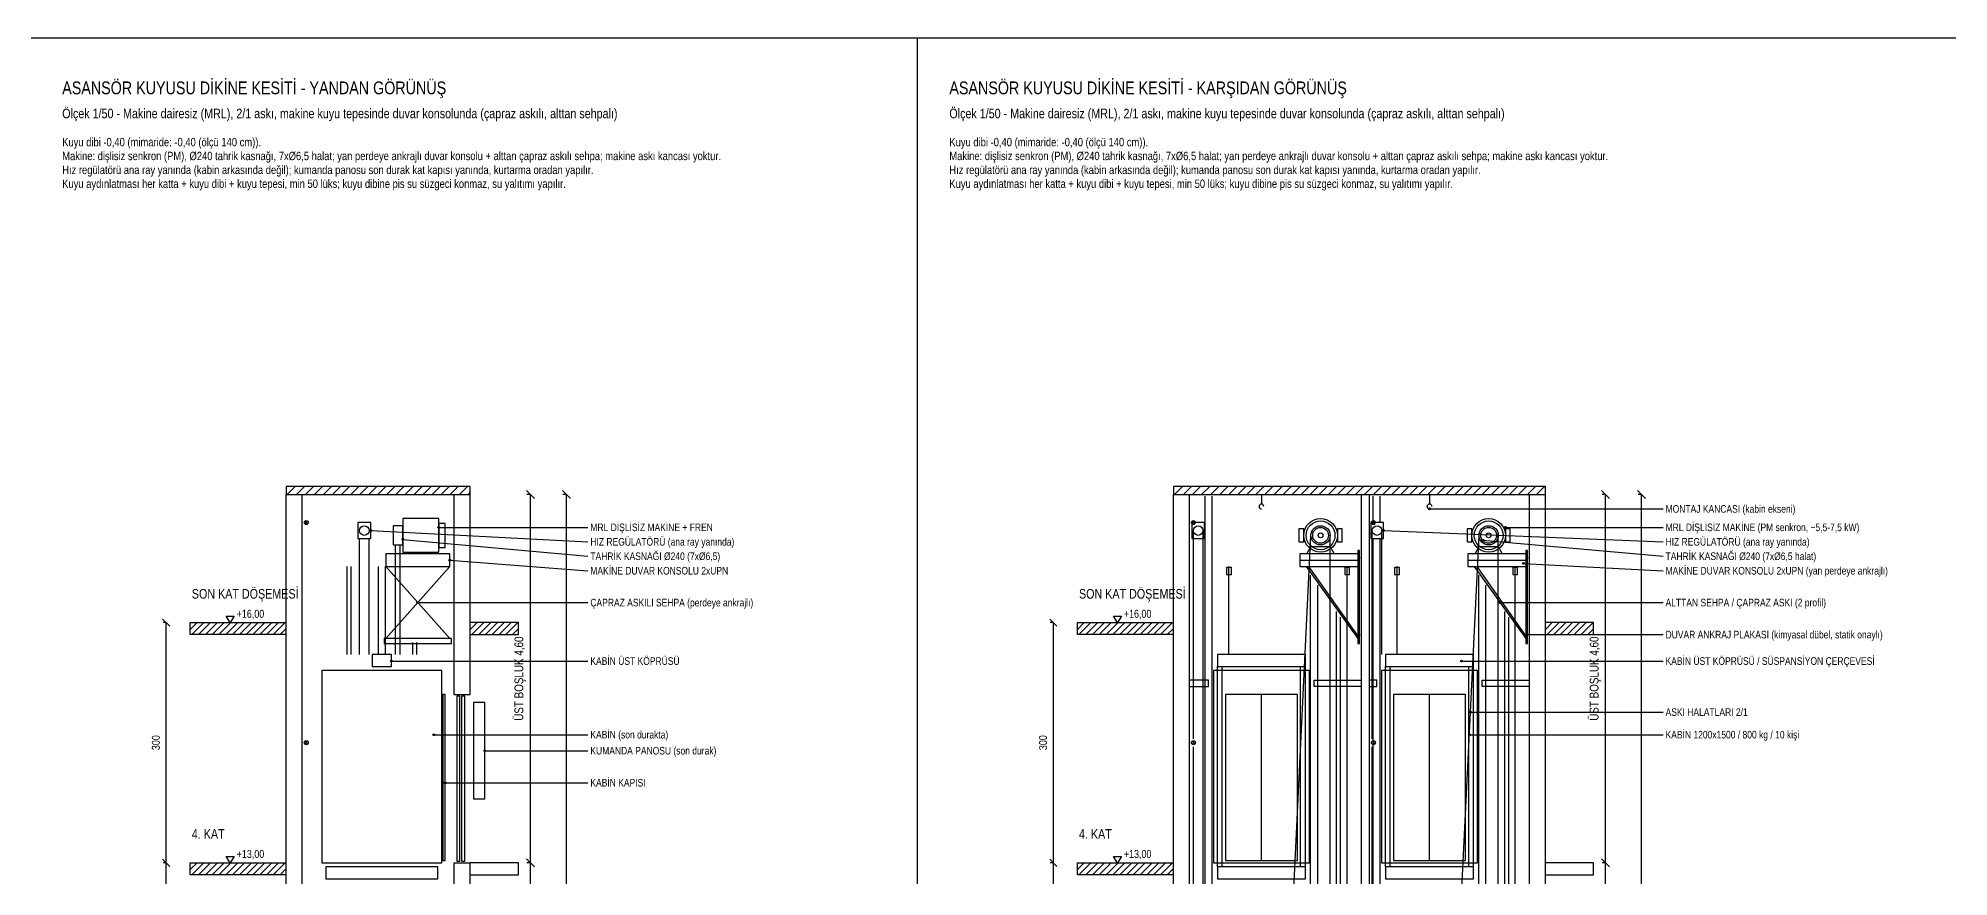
# Model space of a CAD drawing. Header units: centimetres. Extents: x 0 to 13360, y -30 to 2970.
# Drawn here: x 8847 to 11235, y 1922 to 2970 of the extents above; entities that cross this region are included whole.
import ezdxf
from ezdxf.enums import TextEntityAlignment as Align

# ---------------------------------------------------------------- set-up
doc = ezdxf.new("R2010")
doc.units = ezdxf.units.CM
for name, color, linetype in [('SCOTT-BASLIK', 5, 'CONTINUOUS'), ('SCOTT-CERCEVE', 7, 'CONTINUOUS'), ('SCOTT-DUVAR', 7, 'CONTINUOUS'), ('SCOTT-ELEKTRIK', 3, 'CONTINUOUS'), ('SCOTT-HALAT', 6, 'CONTINUOUS'), ('SCOTT-KABIN', 5, 'CONTINUOUS'), ('SCOTT-KAPI', 3, 'CONTINUOUS'), ('SCOTT-KOT', 2, 'CONTINUOUS'), ('SCOTT-MOTOR', 6, 'CONTINUOUS'), ('SCOTT-OLCU', 3, 'CONTINUOUS'), ('SCOTT-RAY', 1, 'CONTINUOUS'), ('SCOTT-TARAMA', 8, 'CONTINUOUS'), ('SCOTT-YAZI', 4, 'CONTINUOUS')]:
    doc.layers.add(name, color=color, linetype=linetype)
doc.styles.get("Standard").update_dxf_attribs({"font": 'arial.ttf', "width": 0.8})

msp = doc.modelspace()

# ---------------------------------------------------------------- linework, layer by layer
at = {"layer": 'SCOTT-CERCEVE'}
msp.add_line((9946, 0), (9946, 2970), dxfattribs=at)
for points in [[(0, 0), (13359.9, 0), (13359.9, 2970), (0, 2970)], [(100, 0), (13334.9, 0), (13334.9, 2970), (100, 2970)]]:
    msp.add_lwpolyline(points, close=True, dxfattribs=at)
at = {"layer": 'SCOTT-DUVAR'}
for p, q in [((9157.4, 600), (9157.4, 2400)), ((9177.4, 600), (9177.4, 2400)), ((9367.4, 2150), (9367.4, 2400)), ((9387.4, 2150), (9387.4, 2400)), ((10266, 600), (10266, 2400)), ((10286, 600), (10286, 2400)), ((10501, 600), (10501, 2400)), ((10511, 600), (10511, 2400)), ((10711, 600), (10711, 2400)), ((10731, 600), (10731, 2400)), ((9367.4, 2150), (9387.4, 2150)), ((9367.4, 1850), (9367.4, 1940)), ((9367.4, 1940), (9387.4, 1940)), ((9387.4, 1850), (9387.4, 1940))]:
    msp.add_line(p, q, dxfattribs=at)
for points in [[(9157.4, 2400), (9387.4, 2400), (9387.4, 2410), (9157.4, 2410)], [(10266, 2400), (10731, 2400), (10731, 2410), (10266, 2410)]]:
    msp.add_lwpolyline(points, close=True, dxfattribs=at)
for points in [[(9157.4, 2225), (9037.4, 2225), (9037.4, 2240), (9157.4, 2240)], [(9387.4, 2225), (9447.4, 2225), (9447.4, 2240), (9387.4, 2240)], [(10266, 2225), (10146, 2225), (10146, 2240), (10266, 2240)], [(10731, 2225), (10791, 2225), (10791, 2240), (10731, 2240)], [(9157.4, 1925), (9037.4, 1925), (9037.4, 1940), (9157.4, 1940)], [(9387.4, 1925), (9447.4, 1925), (9447.4, 1940), (9387.4, 1940)], [(10266, 1925), (10146, 1925), (10146, 1940), (10266, 1940)], [(10731, 1925), (10791, 1925), (10791, 1940), (10731, 1940)]]:
    msp.add_lwpolyline(points, dxfattribs=at)
at = {"layer": 'SCOTT-ELEKTRIK'}
for p, q in [((9180.7, 2363.3), (9184.1, 2366.7)), ((9180.7, 2366.7), (9184.1, 2363.3)), ((10289.3, 2363.3), (10292.7, 2366.7)), ((10289.3, 2366.7), (10292.7, 2363.3)), ((10514.3, 2363.3), (10517.7, 2366.7)), ((10514.3, 2366.7), (10517.7, 2363.3)), ((9180.7, 2088.3), (9184.1, 2091.7)), ((9180.7, 2091.7), (9184.1, 2088.3)), ((10289.3, 2088.3), (10292.7, 2091.7)), ((10289.3, 2091.7), (10292.7, 2088.3)), ((10514.3, 2088.3), (10517.7, 2091.7)), ((10514.3, 2091.7), (10517.7, 2088.3))]:
    msp.add_line(p, q, dxfattribs=at)
msp.add_lwpolyline([(9391.4, 2020), (9405.4, 2020), (9405.4, 2140), (9391.4, 2140)], close=True, dxfattribs=at)
for centre in [(9182.4, 2365), (10291, 2365), (10516, 2365), (9182.4, 2090), (10291, 2090), (10516, 2090)]:
    msp.add_circle(centre, 2.5, dxfattribs=at)
at = {"layer": 'SCOTT-HALAT'}
for p, q in [((9248.9, 2200), (9248.9, 2345)), ((9260.9, 2200), (9260.9, 2345)), ((10291, 2095), (10291, 2355)), ((10303, 640), (10303, 2355)), ((10416.6, 1907.4), (10437.9, 2349)), ((10461.9, 939.6), (10461.9, 2349)), ((10514.5, 2095), (10514.5, 2355)), ((10526.5, 2200), (10526.5, 2355)), ((10626.6, 1907.4), (10647.9, 2349)), ((10671.9, 939.6), (10671.9, 2349)), ((9293.9, 2200), (9293.9, 2337)), ((9299.9, 2200), (9299.9, 2337)), ((10335.4, 2200), (10335.4, 2310)), ((10483.1, 939.6), (10483.1, 2310)), ((10545.4, 2200), (10545.4, 2310)), ((10693.1, 939.6), (10693.1, 2310)), ((10291, 1795), (10291, 2085)), ((10514.5, 1795), (10514.5, 2085))]:
    msp.add_line(p, q, dxfattribs=at)
for points in [[(10332.4, 2300), (10338.4, 2300), (10338.4, 2309), (10332.4, 2309)], [(10480.1, 2300), (10486.1, 2300), (10486.1, 2309), (10480.1, 2309)], [(10542.4, 2300), (10548.4, 2300), (10548.4, 2309), (10542.4, 2309)], [(10690.1, 2300), (10696.1, 2300), (10696.1, 2309), (10690.1, 2309)]]:
    msp.add_lwpolyline(points, close=True, dxfattribs=at)
at = {"layer": 'SCOTT-KABIN'}
for p, q in [((10321, 1935), (10321, 2185)), ((10327, 1935), (10327, 2185)), ((10425, 1935), (10425, 2185)), ((10431, 1935), (10431, 2185)), ((10531, 1935), (10531, 2185)), ((10537, 1935), (10537, 2185)), ((10635, 1935), (10635, 2185)), ((10641, 1935), (10641, 2185))]:
    msp.add_line(p, q, dxfattribs=at)
for points in [[(9264.9, 2185), (9288.9, 2185), (9288.9, 2200), (9264.9, 2200)], [(10321, 2185), (10431, 2185), (10431, 2200), (10321, 2200)], [(10531, 2185), (10641, 2185), (10641, 2200), (10531, 2200)], [(9201.9, 1940), (9351.9, 1940), (9351.9, 2180), (9201.9, 2180)], [(10316, 1940), (10436, 1940), (10436, 2180), (10316, 2180)], [(10526, 1940), (10646, 1940), (10646, 2180), (10526, 2180)], [(9206.9, 1920), (9346.9, 1920), (9346.9, 1935), (9206.9, 1935)], [(10321, 1920), (10431, 1920), (10431, 1935), (10321, 1935)], [(10531, 1920), (10641, 1920), (10641, 1935), (10531, 1935)]]:
    msp.add_lwpolyline(points, close=True, dxfattribs=at)
at = {"layer": 'SCOTT-KAPI'}
for p, q in [((10376, 1943), (10376, 2150)), ((10586, 1943), (10586, 2150))]:
    msp.add_line(p, q, dxfattribs=at)
for points in [[(9352.9, 1943), (9355.9, 1943), (9355.9, 2150), (9352.9, 2150)], [(10331, 1943), (10421, 1943), (10421, 2150), (10331, 2150)], [(10541, 1943), (10631, 1943), (10631, 2150), (10541, 2150)], [(9370.4, 1942), (9374.4, 1942), (9374.4, 2148), (9370.4, 2148)], [(9376.4, 1942), (9380.4, 1942), (9380.4, 2148), (9376.4, 2148)]]:
    msp.add_lwpolyline(points, close=True, dxfattribs=at)
at = {"layer": 'SCOTT-KOT'}
for p, q in [((9057.4, 2240), (9127.4, 2240)), ((10166, 2240), (10236, 2240)), ((9057.4, 1940), (9127.4, 1940)), ((10166, 1940), (10236, 1940))]:
    msp.add_line(p, q, dxfattribs=at)
for points in [[(9087.4, 2240), (9082.4, 2248), (9092.4, 2248)], [(10196, 2240), (10191, 2248), (10201, 2248)], [(9087.4, 1940), (9082.4, 1948), (9092.4, 1948)], [(10196, 1940), (10191, 1948), (10201, 1948)]]:
    msp.add_lwpolyline(points, close=True, dxfattribs=at)
at = {"layer": 'SCOTT-MOTOR'}
for p, q in [((10376, 2400), (10376, 2388)), ((10586, 2400), (10586, 2388)), ((10289, 2355), (10288.5, 2355)), ((10512.5, 2355), (10513.5, 2355)), ((9307.9, 2326), (9307.9, 2328)), ((9342.9, 2326), (9342.9, 2328)), ((10424, 2318), (10497.5, 2318)), ((10634, 2318), (10707.5, 2318)), ((9281.9, 2310), (9361.9, 2220)), ((9361.9, 2310), (9281.9, 2220)), ((10432, 2310), (10496.5, 2220)), ((10435, 2310), (10496.5, 2223)), ((10642, 2310), (10706.5, 2220)), ((10645, 2310), (10706.5, 2223))]:
    msp.add_line(p, q, dxfattribs=at)
for points in [[(9246.9, 2345), (9262.9, 2345), (9262.9, 2365), (9246.9, 2365)], [(9302.9, 2328), (9347.9, 2328), (9347.9, 2370), (9302.9, 2370)], [(9347.9, 2334), (9355.9, 2334), (9355.9, 2364), (9347.9, 2364)], [(10289, 2345), (10305, 2345), (10305, 2365), (10289, 2365)], [(10512.5, 2345), (10528.5, 2345), (10528.5, 2365), (10512.5, 2365)], [(9290.9, 2337), (9302.9, 2337), (9302.9, 2361), (9290.9, 2361)], [(10422.9, 2341), (10428.9, 2341), (10428.9, 2357), (10422.9, 2357)], [(10470.9, 2341), (10476.9, 2341), (10476.9, 2357), (10470.9, 2357)], [(10632.9, 2341), (10638.9, 2341), (10638.9, 2357), (10632.9, 2357)], [(10680.9, 2341), (10686.9, 2341), (10686.9, 2357), (10680.9, 2357)], [(9281.9, 2310), (9361.9, 2310), (9361.9, 2326), (9281.9, 2326)], [(10424, 2310), (10497.5, 2310), (10497.5, 2326), (10424, 2326)], [(10496.5, 2214), (10498.5, 2214), (10498.5, 2330), (10496.5, 2330)], [(10634, 2310), (10707.5, 2310), (10707.5, 2326), (10634, 2326)], [(10706.5, 2214), (10708.5, 2214), (10708.5, 2330), (10706.5, 2330)], [(9279.9, 2214), (9363.9, 2214), (9363.9, 2220), (9279.9, 2220)]]:
    msp.add_lwpolyline(points, close=True, dxfattribs=at)
for points in [[(10432.9, 2326), (10437.9, 2335), (10461.9, 2335), (10466.9, 2326)], [(10642.9, 2326), (10647.9, 2335), (10671.9, 2335), (10676.9, 2326)]]:
    msp.add_lwpolyline(points, dxfattribs=at)
for centre, radius in [((10449.9, 2349), 21), ((10449.9, 2349), 18), ((10659.9, 2349), 21), ((10659.9, 2349), 18), ((9254.9, 2355), 6), ((10297, 2355), 6), ((10449.9, 2349), 12), ((10449.9, 2349), 9.84), ((10449.9, 2349), 3), ((10520.5, 2355), 6), ((10659.9, 2349), 12), ((10659.9, 2349), 9.84), ((10659.9, 2349), 3), ((10497.7, 2321), 0.9), ((10707.7, 2321), 0.9), ((10497.7, 2225), 0.9), ((10707.7, 2225), 0.9)]:
    msp.add_circle(centre, radius, dxfattribs=at)
for centre in [(10376, 2385), (10586, 2385)]:
    msp.add_arc(centre, 3, 0, 270, dxfattribs=at)
at = {"layer": 'SCOTT-OLCU'}
for p, q in [((9467.4, 2395.1), (9457.5, 2404.9)), ((9462.4, 2400), (9458, 2400)), ((9462.4, 1940), (9462.4, 2400)), ((9512.4, 2395.1), (9502.5, 2404.9)), ((9507.4, 2400), (9503, 2400)), ((9507.4, 600), (9507.4, 2400)), ((10810.9, 2395.1), (10801, 2404.9)), ((10806, 2400), (10801.6, 2400)), ((10806, 1940), (10806, 2400)), ((10855.9, 2395.1), (10846, 2404.9)), ((10851, 2400), (10846.6, 2400)), ((10851, 600), (10851, 2400)), ((9011.9, 2235.5), (9002.9, 2244.5)), ((10120.5, 2235.5), (10111.5, 2244.5)), ((9007.4, 2240), (9003.4, 2240)), ((9007.4, 1940), (9007.4, 2240)), ((10116, 2240), (10112, 2240)), ((10116, 1940), (10116, 2240)), ((9011.9, 1935.5), (9002.9, 1944.5)), ((9011.9, 1935.5), (9002.9, 1944.5)), ((9007.4, 1940), (9003.4, 1940)), ((9007.4, 1940), (9003.4, 1940)), ((9007.4, 1640), (9007.4, 1940)), ((9467.4, 1935), (9457.5, 1945)), ((9467.4, 1935), (9457.5, 1945)), ((9462.4, 1940), (9458, 1940)), ((9462.4, 1940), (9458, 1940)), ((9462.4, 740), (9462.4, 1940)), ((10120.5, 1935.5), (10111.5, 1944.5)), ((10120.5, 1935.5), (10111.5, 1944.5)), ((10116, 1940), (10112, 1940)), ((10116, 1940), (10112, 1940)), ((10116, 1640), (10116, 1940)), ((10810.9, 1935), (10801, 1945)), ((10810.9, 1935), (10801, 1945)), ((10806, 1940), (10801.6, 1940)), ((10806, 1940), (10801.6, 1940)), ((10806, 740), (10806, 1940))]:
    msp.add_line(p, q, dxfattribs=at)
at = {"layer": 'SCOTT-RAY'}
for p, q in [((10305.6, 600), (10305.6, 2398)), ((10314.5, 600), (10314.5, 2398)), ((10515.6, 2365), (10515.6, 2398)), ((10524.5, 2365), (10524.5, 2398)), ((10515.6, 600), (10515.6, 2345)), ((10524.5, 600), (10524.5, 2345)), ((9233.4, 2200), (9233.4, 2310)), ((9238.4, 2200), (9238.4, 2310)), ((9272.5, 2200), (9272.5, 2310)), ((9281.4, 2200), (9281.4, 2310)), ((10437.5, 600), (10437.5, 2299.3)), ((10647.5, 600), (10647.5, 2299.3)), ((10446.4, 600), (10446.4, 2286.9)), ((10656.4, 600), (10656.4, 2286.9)), ((10470, 950.6), (10470, 2254)), ((10475, 950.6), (10475, 2247)), ((10680, 950.6), (10680, 2254)), ((10685, 950.6), (10685, 2247)), ((9315.4, 2200), (9315.4, 2215)), ((9320.4, 2200), (9320.4, 2215))]:
    msp.add_line(p, q, dxfattribs=at)
for points in [[(10286, 2160), (10310, 2160), (10310, 2168), (10286, 2168)], [(10501, 2160), (10442, 2160), (10442, 2168), (10501, 2168)], [(10511, 2160), (10520, 2160), (10520, 2168), (10511, 2168)], [(10711, 2160), (10652, 2160), (10652, 2168), (10711, 2168)]]:
    msp.add_lwpolyline(points, dxfattribs=at)
at = {"layer": 'SCOTT-TARAMA'}
for p, q in [((9158.7, 2400), (9168.7, 2410)), ((9170, 2400), (9180, 2410)), ((9181.4, 2400), (9191.4, 2410)), ((9192.7, 2400), (9202.7, 2410)), ((9204, 2400), (9214, 2410)), ((9215.3, 2400), (9225.3, 2410)), ((9226.6, 2400), (9236.6, 2410)), ((9237.9, 2400), (9247.9, 2410)), ((9249.2, 2400), (9259.2, 2410)), ((9260.6, 2400), (9270.6, 2410)), ((9271.9, 2400), (9281.9, 2410)), ((9283.2, 2400), (9293.2, 2410)), ((9294.5, 2400), (9304.5, 2410)), ((9305.8, 2400), (9315.8, 2410)), ((9317.1, 2400), (9327.1, 2410)), ((9328.4, 2400), (9338.4, 2410)), ((9339.8, 2400), (9349.8, 2410)), ((9351.1, 2400), (9361.1, 2410)), ((9362.4, 2400), (9372.4, 2410)), ((9373.7, 2400), (9383.7, 2410)), ((9385, 2400), (9387.4, 2402.4)), ((10267.3, 2400), (10277.3, 2410)), ((10278.6, 2400), (10288.6, 2410)), ((10289.9, 2400), (10299.9, 2410)), ((10301.3, 2400), (10311.3, 2410)), ((10312.6, 2400), (10322.6, 2410)), ((10323.9, 2400), (10333.9, 2410)), ((10335.2, 2400), (10345.2, 2410)), ((10346.5, 2400), (10356.5, 2410)), ((10357.8, 2400), (10367.8, 2410)), ((10369.1, 2400), (10379.1, 2410)), ((10380.4, 2400), (10390.4, 2410)), ((10391.8, 2400), (10401.8, 2410)), ((10403.1, 2400), (10413.1, 2410)), ((10414.4, 2400), (10424.4, 2410)), ((10425.7, 2400), (10435.7, 2410)), ((10437, 2400), (10447, 2410)), ((10448.3, 2400), (10458.3, 2410)), ((10459.6, 2400), (10469.6, 2410)), ((10471, 2400), (10481, 2410)), ((10482.3, 2400), (10492.3, 2410)), ((10493.6, 2400), (10503.6, 2410)), ((10504.9, 2400), (10514.9, 2410)), ((10516.2, 2400), (10526.2, 2410)), ((10527.5, 2400), (10537.5, 2410)), ((10538.8, 2400), (10548.8, 2410)), ((10550.2, 2400), (10560.2, 2410)), ((10561.5, 2400), (10571.5, 2410)), ((10572.8, 2400), (10582.8, 2410)), ((10584.1, 2400), (10594.1, 2410)), ((10595.4, 2400), (10605.4, 2410)), ((10606.7, 2400), (10616.7, 2410)), ((10618, 2400), (10628, 2410)), ((10629.3, 2400), (10639.3, 2410)), ((10640.7, 2400), (10650.7, 2410)), ((10652, 2400), (10662, 2410)), ((10663.3, 2400), (10673.3, 2410)), ((10674.6, 2400), (10684.6, 2410)), ((10685.9, 2400), (10695.9, 2410)), ((10697.2, 2400), (10707.2, 2410)), ((10708.5, 2400), (10718.5, 2410)), ((10719.9, 2400), (10729.9, 2410)), ((9037.4, 2231.5), (9045.9, 2240)), ((9039.4, 2225), (9054.4, 2240)), ((9047.9, 2225), (9062.9, 2240)), ((9056.4, 2225), (9071.4, 2240)), ((9064.8, 2225), (9079.8, 2240)), ((9073.3, 2225), (9088.3, 2240)), ((9081.8, 2225), (9096.8, 2240)), ((9090.3, 2225), (9105.3, 2240)), ((9098.8, 2225), (9113.8, 2240)), ((9107.3, 2225), (9122.3, 2240)), ((9115.8, 2225), (9130.8, 2240)), ((9124.2, 2225), (9139.2, 2240)), ((9132.7, 2225), (9147.7, 2240)), ((9141.2, 2225), (9156.2, 2240)), ((9149.7, 2225), (9157.4, 2232.7)), ((9387.4, 2231.5), (9395.9, 2240)), ((9389.4, 2225), (9404.4, 2240)), ((9397.9, 2225), (9412.9, 2240)), ((9406.4, 2225), (9421.4, 2240)), ((9414.8, 2225), (9429.8, 2240)), ((9423.3, 2225), (9438.3, 2240)), ((9431.8, 2225), (9446.8, 2240)), ((9440.3, 2225), (9447.4, 2232.1)), ((10146, 2231.5), (10154.5, 2240)), ((10148, 2225), (10163, 2240)), ((10156.5, 2225), (10171.5, 2240)), ((10164.9, 2225), (10179.9, 2240)), ((10173.4, 2225), (10188.4, 2240)), ((10181.9, 2225), (10196.9, 2240)), ((10190.4, 2225), (10205.4, 2240)), ((10198.9, 2225), (10213.9, 2240)), ((10207.4, 2225), (10222.4, 2240)), ((10215.9, 2225), (10230.9, 2240)), ((10224.3, 2225), (10239.3, 2240)), ((10232.8, 2225), (10247.8, 2240)), ((10241.3, 2225), (10256.3, 2240)), ((10249.8, 2225), (10264.8, 2240)), ((10258.3, 2225), (10266, 2232.7)), ((10731, 2231.5), (10739.5, 2240)), ((10733, 2225), (10748, 2240)), ((10741.5, 2225), (10756.5, 2240)), ((10749.9, 2225), (10764.9, 2240)), ((10758.4, 2225), (10773.4, 2240)), ((10766.9, 2225), (10781.9, 2240)), ((10775.4, 2225), (10790.4, 2240)), ((10783.9, 2225), (10791, 2232.1)), ((9037.4, 1931.5), (9045.9, 1940)), ((9039.4, 1925), (9054.4, 1940)), ((9047.9, 1925), (9062.9, 1940)), ((9056.4, 1925), (9071.4, 1940)), ((9064.8, 1925), (9079.8, 1940)), ((9073.3, 1925), (9088.3, 1940)), ((9081.8, 1925), (9096.8, 1940)), ((9090.3, 1925), (9105.3, 1940)), ((9098.8, 1925), (9113.8, 1940)), ((9107.3, 1925), (9122.3, 1940)), ((9115.8, 1925), (9130.8, 1940)), ((9124.2, 1925), (9139.2, 1940)), ((9132.7, 1925), (9147.7, 1940)), ((9141.2, 1925), (9156.2, 1940)), ((10146, 1931.5), (10154.5, 1940)), ((10148, 1925), (10163, 1940)), ((10156.5, 1925), (10171.5, 1940)), ((10164.9, 1925), (10179.9, 1940)), ((10173.4, 1925), (10188.4, 1940)), ((10181.9, 1925), (10196.9, 1940)), ((10190.4, 1925), (10205.4, 1940)), ((10198.9, 1925), (10213.9, 1940)), ((10207.4, 1925), (10222.4, 1940)), ((10215.9, 1925), (10230.9, 1940)), ((10224.3, 1925), (10239.3, 1940)), ((10232.8, 1925), (10247.8, 1940)), ((10241.3, 1925), (10256.3, 1940)), ((10249.8, 1925), (10264.8, 1940)), ((9149.7, 1925), (9157.4, 1932.7)), ((10258.3, 1925), (10266, 1932.7))]:
    msp.add_line(p, q, dxfattribs=at)
at = {"layer": 'SCOTT-YAZI'}
for p, q in [((10586, 2382), (10878, 2382)), ((9262.9, 2355), (9534.4, 2340.9)), ((9302.9, 2344), (9534.4, 2322.9)), ((9347.9, 2359), (9534.4, 2359)), ((10528.5, 2355), (10878, 2340.9)), ((10652.7, 2343), (10878, 2322.9)), ((10680.9, 2359), (10878, 2359)), ((9361.9, 2318), (9534.4, 2304.8)), ((10703.5, 2314), (10878, 2304.8)), ((9321.9, 2265), (9534.4, 2265)), ((10674.2, 2265), (10878, 2265)), ((10707.5, 2225), (10878, 2225)), ((9288.9, 2192), (9534.4, 2192)), ((10626, 2192), (10878, 2192)), ((10637.2, 2128.2), (10878, 2128.2)), ((9341.9, 2100), (9534.4, 2100)), ((9405.4, 2080), (9534.4, 2080)), ((10636, 2100), (10878, 2100)), ((9355.9, 2040), (9534.4, 2040))]:
    msp.add_line(p, q, dxfattribs=at)
for centre in [(10586, 2382), (9262.9, 2355), (9302.9, 2344), (9347.9, 2359), (10528.5, 2355), (10652.7, 2343), (10680.9, 2359), (9361.9, 2318), (10703.5, 2314), (9321.9, 2265), (10674.2, 2265), (10707.5, 2225), (9288.9, 2192), (10626, 2192), (10637.2, 2128.2), (9341.9, 2100), (10636, 2100), (9405.4, 2080), (9355.9, 2040)]:
    msp.add_circle(centre, 1.2, dxfattribs=at)

# ---------------------------------------------------------------- texts
at = {"layer": 'SCOTT-BASLIK', "width": 0.8}
for s, height, p in [('ASANSÖR KUYUSU DİKİNE KESİTİ - YANDAN GÖRÜNÜŞ', 16, (8877.4, 2900)), ('ASANSÖR KUYUSU DİKİNE KESİTİ - KARŞIDAN GÖRÜNÜŞ', 16, (9986, 2900)), ('Ölçek 1/50 - Makine dairesiz (MRL), 2/1 askı, makine kuyu tepesinde duvar konsolunda (çapraz askılı, alttan sehpalı)', 12, (8877.4, 2870)), ('Ölçek 1/50 - Makine dairesiz (MRL), 2/1 askı, makine kuyu tepesinde duvar konsolunda (çapraz askılı, alttan sehpalı)', 12, (9986, 2870)), ('SON KAT DÖŞEMESİ', 12, (9039.4, 2270)), ('SON KAT DÖŞEMESİ', 12, (10148, 2270)), ('4. KAT', 12, (9039.4, 1970)), ('4. KAT', 12, (10148, 1970))]:
    msp.add_text(s, height=height, dxfattribs=at).set_placement(p)
at = {"layer": 'SCOTT-KOT', "width": 0.8}
for s, p in [('+16,00', (9095.4, 2243)), ('+16,00', (10204, 2243)), ('+13,00', (9095.4, 1943)), ('+13,00', (10204, 1943))]:
    msp.add_text(s, height=10, dxfattribs=at).set_placement(p, align=Align.BOTTOM_LEFT)
at = {"layer": 'SCOTT-OLCU', "width": 0.8}
for s, height, p in [('ÜST BOŞLUK 4,60', 11, (9456.9, 2170)), ('ÜST BOŞLUK 4,60', 11, (10800.5, 2170)), ('300', 10, (9002.4, 2090)), ('300', 10, (10111, 2090))]:
    msp.add_text(s, height=height, rotation=90, dxfattribs=at).set_placement(p, align=Align.BOTTOM_CENTER)
at = {"layer": 'SCOTT-YAZI', "width": 0.8}
for s, p in [('Kuyu dibi -0,40 (mimaride: -0,40 (ölçü 140 cm)).', (8877.4, 2835)), ('Kuyu dibi -0,40 (mimaride: -0,40 (ölçü 140 cm)).', (9986, 2835)), ('Makine: dişlisiz senkron (PM), %%c240 tahrik kasnağı, 7x%%c6,5 halat; yan perdeye ankrajlı duvar konsolu + alttan çapraz askılı sehpa; makine askı kancası yoktur.', (8877.4, 2817.7)), ('Makine: dişlisiz senkron (PM), %%c240 tahrik kasnağı, 7x%%c6,5 halat; yan perdeye ankrajlı duvar konsolu + alttan çapraz askılı sehpa; makine askı kancası yoktur.', (9986, 2817.7)), ('Hız regülatörü ana ray yanında (kabin arkasında değil); kumanda panosu son durak kat kapısı yanında, kurtarma oradan yapılır.', (8877.4, 2800.3)), ('Kuyu aydınlatması her katta + kuyu dibi + kuyu tepesi, min 50 lüks; kuyu dibine pis su süzgeci konmaz, su yalıtımı yapılır.', (8877.4, 2783)), ('Hız regülatörü ana ray yanında (kabin arkasında değil); kumanda panosu son durak kat kapısı yanında, kurtarma oradan yapılır.', (9986, 2800.3)), ('Kuyu aydınlatması her katta + kuyu dibi + kuyu tepesi, min 50 lüks; kuyu dibine pis su süzgeci konmaz, su yalıtımı yapılır.', (9986, 2783))]:
    msp.add_text(s, height=10.5, dxfattribs=at).set_placement(p)
for s, p in [('MRL DİŞLİSİZ MAKİNE + FREN', (9537.4, 2359)), ('MONTAJ KANCASI (kabin ekseni)', (10881, 2382)), ('MRL DİŞLİSİZ MAKİNE (PM senkron, ~5,5-7,5 kW)', (10881, 2359)), ('HIZ REGÜLATÖRÜ (ana ray yanında)', (9537.4, 2340.9)), ('HIZ REGÜLATÖRÜ (ana ray yanında)', (10881, 2340.9)), ('TAHRİK KASNAĞI %%c240 (7x%%c6,5)', (9537.4, 2322.9)), ('TAHRİK KASNAĞI %%c240 (7x%%c6,5 halat)', (10881, 2322.9)), ('MAKİNE DUVAR KONSOLU 2xUPN', (9537.4, 2304.8)), ('MAKİNE DUVAR KONSOLU 2xUPN (yan perdeye ankrajlı)', (10881, 2304.8)), ('ÇAPRAZ ASKILI SEHPA (perdeye ankrajlı)', (9537.4, 2265)), ('ALTTAN SEHPA / ÇAPRAZ ASKI (2 profil)', (10881, 2265)), ('DUVAR ANKRAJ PLAKASI (kimyasal dübel, statik onaylı)', (10881, 2225)), ('KABİN ÜST KÖPRÜSÜ', (9537.4, 2192)), ('KABİN ÜST KÖPRÜSÜ / SÜSPANSİYON ÇERÇEVESİ', (10881, 2192)), ('ASKI HALATLARI 2/1', (10881, 2128.2)), ('KABİN (son durakta)', (9537.4, 2100)), ('KABİN 1200x1500 / 800 kg / 10 kişi', (10881, 2100)), ('KUMANDA PANOSU (son durak)', (9537.4, 2080)), ('KABİN KAPISI', (9537.4, 2040))]:
    msp.add_text(s, height=9.5, dxfattribs=at).set_placement(p, align=Align.MIDDLE_LEFT)

doc.saveas('drawing.dxf')
